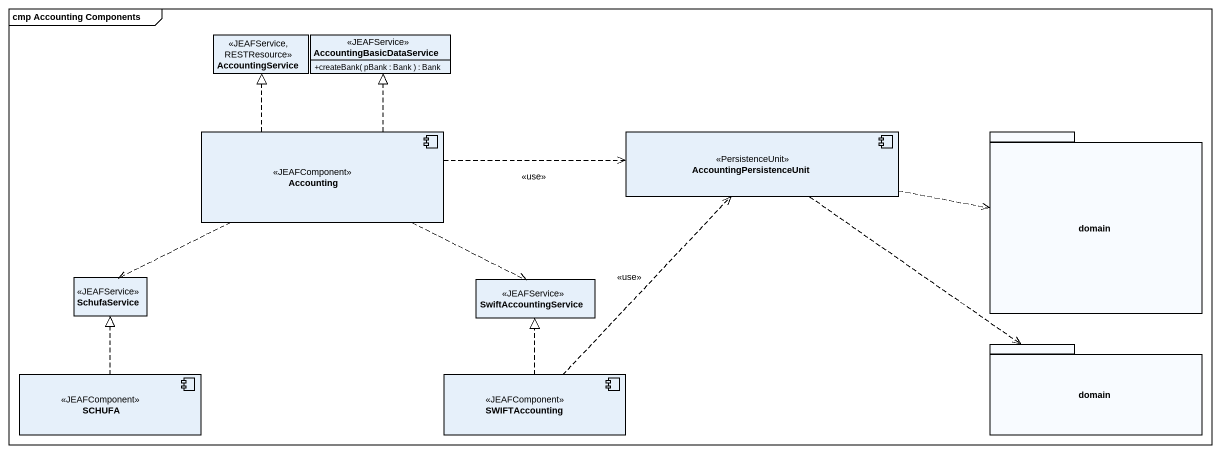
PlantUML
@startuml
mainframe cmp Accounting Components
allowmixing
hide circle
hide empty members
skinparam classAttributeIconSize 0
interface AccountingService <<JEAFService, RESTResource>>
interface AccountingBasicDataService <<JEAFService>> {
  +createBank( pBank : Bank ) : Bank
}
component Accounting <<JEAFComponent>>
component AccountingPersistenceUnit <<PersistenceUnit>>
package domain {
}
interface SchufaService <<JEAFService>>
interface SwiftAccountingService <<JEAFService>>
package "domain" as domain_2 {
}
component SCHUFA <<JEAFComponent>>
component SWIFTAccounting <<JEAFComponent>>
Accounting .up.|> AccountingService
Accounting .up.|> AccountingBasicDataService
Accounting .right.> AccountingPersistenceUnit : <<use>>
Accounting .left.> SchufaService
Accounting .right.> SwiftAccountingService
AccountingPersistenceUnit .right.> domain
AccountingPersistenceUnit ..> domain_2
SCHUFA .up.|> SchufaService
SWIFTAccounting .up.> AccountingPersistenceUnit : <<use>>
SWIFTAccounting .up.|> SwiftAccountingService
@enduml
